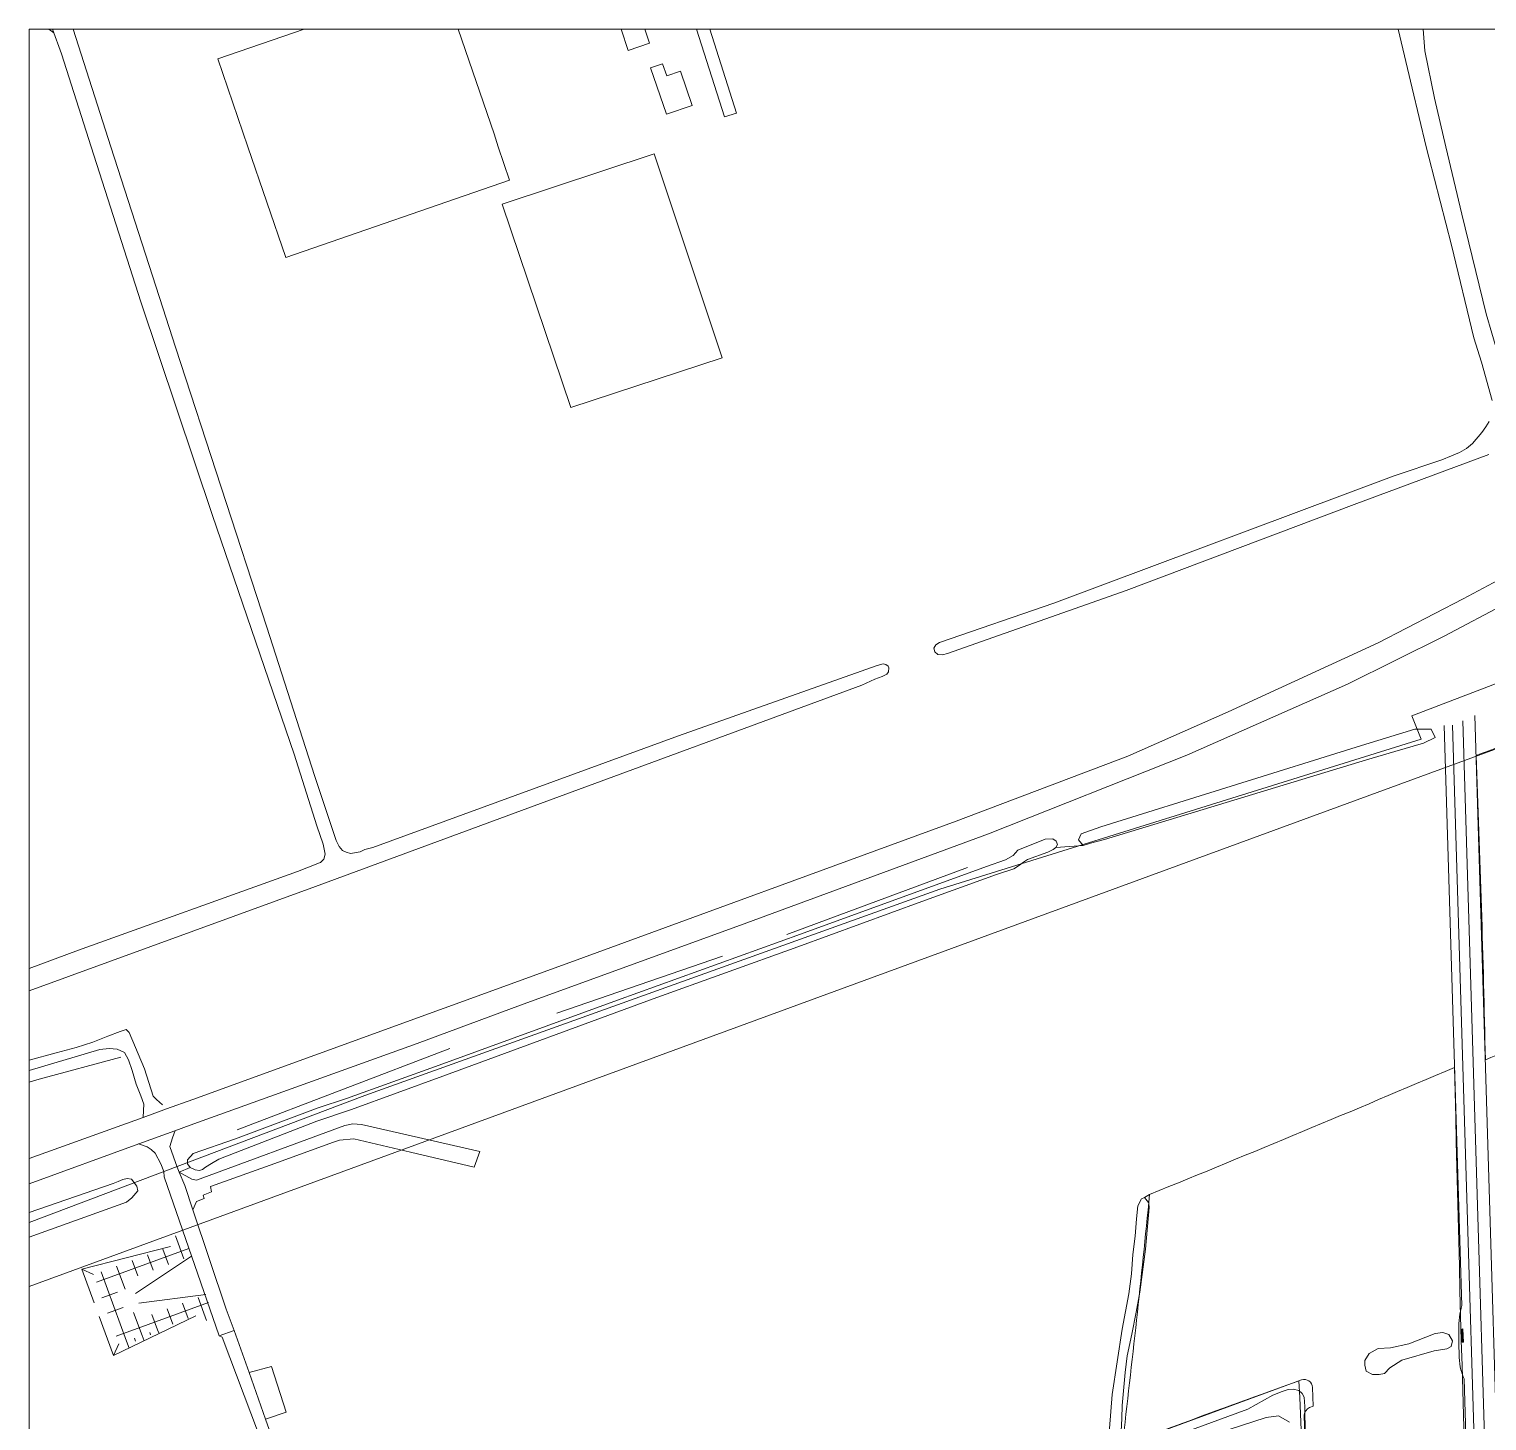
# Model space of a CAD drawing. Header units: millimetres. Extents: x 111563 to 112628, y 522776 to 523529.
# Drawn here: x 111564.2 to 111919.6, y 523189.4 to 523528.7 of the extents above; entities that cross this region are included whole.
import ezdxf

# ---------------------------------------------------------------- set-up
doc = ezdxf.new("R2010")
doc.units = ezdxf.units.MM
for name, color, linetype, lineweight, true_color in [('B01 hoofdgebouw', 253, 'Continuous', 0, 0xadadad), ('B02 bijgebouw', 253, 'Continuous', 0, 0xadadad), ('border', 18, 'Continuous', 0, 0x000000), ('FIELD L - hull', 18, 'Continuous', 0, 0x000000), ('FIELD M - hull', 18, 'Continuous', 0, 0x000000), ('FIELD W - hull', 18, 'Continuous', 0, 0x000000), ('KOP -ACHTERGROND', 47, 'Continuous', 0, 0x7f6f3f), ('Q05 bomenrij-groep', 3, 'Continuous', 0, 0x00ff00), ('T22 vlakafsluiter', 253, 'Continuous', 0, 0xadadad), ('V00 kant verhard', 253, 'Continuous', 0, 0xadadad), ('V01 kant gesl verh', 253, 'Continuous', 0, 0xadadad), ('V02 kant open verh', 253, 'Continuous', 0, 0xadadad), ('W00 kant water', 5, 'Continuous', 0, 0x0000ff)]:
    doc.layers.add(name, color=color, linetype=linetype, lineweight=lineweight, true_color=true_color)

msp = doc.modelspace()

# ---------------------------------------------------------------- hatches: boundary and pattern name
at = {"layer": 'FIELD L - hull'}
h = msp.add_hatch(dxfattribs=at)
h.set_pattern_fill('AR-B816', color=256, scale=1000, style=0)
edge = h.paths.add_edge_path(flags=0)
edge.add_arc((115664.28675, 524695.47183), 3959.97656, 199.72509377, 200.72509377)
edge.add_arc((112896.82943, 520916.23583), 2555.54681, 111.49167884, 112.49167884)
edge.add_arc((107665.92197, 523185.98525), 4254.26709, 1.23118952, 2.23118952)
edge.add_arc((111506.36672, 524484.36097), 1204.86995, 289.9244782, 290.9244782)
at = {"layer": 'FIELD M - hull'}
h = msp.add_hatch(dxfattribs=at)
h.set_pattern_fill('AR-B816', color=256, scale=1000, style=0)
edge = h.paths.add_edge_path(flags=0)
edge.add_arc((110100.51267, 527519.9156), 4614.66426, 292.10933608, 293.10933608)
edge.add_arc((123015.50456, 523514.18184), 11106.36026, 181.231189522, 182.231189522)
edge.add_arc((112529.80807, 520862.93676), 2301.77312, 105.42566029, 106.42566029)
edge.add_arc((104523.25818, 522837.89974), 7359.36025, 1.813286739, 2.813286739)
edge.add_arc((112756.48119, 520724.35128), 2627.47675, 109.63104808, 110.63104808)
edge.add_arc((108324.44089, 523595.83033), 3530.43389, 353.29007518, 354.29007518)
at = {"layer": 'FIELD W - hull'}
h = msp.add_hatch(dxfattribs=at)
h.set_pattern_fill('AR-B816', color=256, scale=1000, style=0)
edge = h.paths.add_edge_path(flags=0)
edge.add_arc((112003.6636, 523380.94983), 235.05998, 234.8021657, 235.8021657)
edge.add_arc((119353.89098, 523392.19037), 7485.16917, 181.574430715, 182.574430715)
edge.add_arc((115511.43157, 512811.50529), 10870.30671, 109.536752836, 110.536752836)
edge.add_arc((111575.81362, 522917.07557), 142.82966, 31.1578188, 32.1578188)
edge.add_arc((105054.2858, 520670.64764), 7036.75004, 19.271552617, 20.271552617)
edge.add_arc((111519.4124, 523179.84015), 153.29693, 332.3374589, 333.3374589)
edge.add_arc((111569.39683, 523212.76772), 133.856, 310.5445696, 311.5445696)
edge.add_arc((107392.6406, 535182.77648), 12801.72952, 289.46308754, 290.46308754)
at = {"layer": 'V00 kant verhard'}
h = msp.add_hatch(dxfattribs=at)
h.set_pattern_fill('AR-B816', color=256, scale=1000, style=0)
h.paths.add_polyline_path([(112627.903, 523527.23764), (112530.566, 523523.343), (112470.508, 523521.339), (112250.136, 523512.538), (112232.138, 523511.372), (112209.07328, 523507.80812), (112176.04435, 523497.34878), (112145.45738, 523486.9362), (112122.02906, 523478.47597), (112101.34175, 523473.3585), (112096.16551, 523474.12131), (112091.60479, 523475.87283), (112087.37467, 523477.0117), (112082.33108, 523477.49979), (112075.33512, 523476.52361), (112069.82603, 523473.93854), (112065.98458, 523469.41919), (112063.95088, 523464.22194), (112062.03015, 523460.26751), (112059.65749, 523458.2338), (112053.10443, 523454.95727), (112045.08258, 523450.5509), (112027.90905, 523442.75502), (111977.74425, 523423.88673), (111968.472, 523419.474), (111943.43, 523405.653), (111913.759, 523389.75), (111893.101, 523379.078), (111856.481, 523362.188), (111832.057, 523351.451), (111790.216, 523335.613), (111696.025, 523301.114), (111604.124, 523267.735), (111597.716, 523265.419), (111592.013, 523263.358), (111564.203, 523253.30553), (111564.203, 523247.16755), (111590.937, 523256.883), (111599.753, 523260.087), (111603.433, 523261.424), (111658.83, 523281.405), (111683.966, 523290.714), (111739.147, 523310.825), (111798.108, 523332.5), (111846.428, 523351.628), (111885.622, 523369.01), (111909.176, 523380.637), (111924.485, 523388.786), (111939.759, 523397.227), (111968.801, 523413.129), (111979.6449, 523418.82803), (111994.69434, 523424.38683), (112031.30108, 523438.35163), (112044.31681, 523441.87672), (112056.51906, 523444.58833), (112063.29809, 523445.67298), (112068.04341, 523445.67298), (112071.29734, 523443.91043), (112076.58498, 523442.0123), (112081.02294, 523439.58514), (112084.68445, 523434.41979), (112090.37287, 523423.6968), (112094.68823, 523414.86994), (112101.19079, 523416.84175), (112098.47918, 523426.55835), (112095.31473, 523437.86306), (112094.18489, 523441.0266), (112094.07191, 523443.73821), (112094.97578, 523445.88491), (112098.5511, 523451.47965), (112100.07368, 523456.16576), (112101.31598, 523458.78113), (112104.06211, 523461.33111), (112109.89617, 523464.04662), (112138.20538, 523476.54172), (112193.45716, 523496.84626), (112211.80659, 523502.14627), (112241.433, 523506.322), (112270.728, 523507.824), (112491.463, 523516.319), (112537.339, 523518.279), (112627.903, 523521.60036)], flags=0)
edge = h.paths.add_edge_path(flags=0)
edge.add_arc((112082.02378, 523459.1117), 13.84051, 0, 360)
h = msp.add_hatch(dxfattribs=at)
h.set_pattern_fill('AR-B816', color=256, scale=1000, style=0)
h.paths.add_polyline_path([(111726.85863, 523528.655), (111730.10118, 523528.655), (111736.621, 523508.198), (111733.75, 523507.249)], flags=0)
h = msp.add_hatch(dxfattribs=at)
h.set_pattern_fill('AR-B816', color=256, scale=1000, style=0)
h.paths.add_polyline_path([(111624.105, 523252.143), (111608.45, 523246.476), (111608.634, 523245.234), (111606.644, 523244.373), (111606.906, 523243.615), (111605.002, 523242.863), (111604.107, 523240.803), (111600.774, 523250.038), (111603.83, 523248.262), (111604.997, 523248.089), (111641.131, 523261.396), (111643.12, 523261.785), (111645.195, 523261.586), (111674.035, 523255.043), (111672.727, 523251.186), (111657.175, 523254.902), (111643.355, 523258.135), (111639.825, 523257.77), (111638.13, 523257.22)], flags=0)
h = msp.add_hatch(dxfattribs=at)
h.set_pattern_fill('AR-B816', color=256, scale=1000, style=0)
h.paths.add_polyline_path([(111617.811, 523201.145), (111623.269, 523202.66), (111626.82, 523191.465), (111621.831, 523189.813)], flags=0)
at = {"layer": 'V01 kant gesl verh'}
h = msp.add_hatch(dxfattribs=at)
h.set_pattern_fill('AR-B816', color=256, scale=1000, style=0)
h.paths.add_polyline_path([(111597.058, 523250.191), (111597.115, 523248.841), (111610.536, 523210.107), (111614.174, 523211.397), (111612.209, 523216.574), (111604.107, 523240.803), (111602.119, 523246.748), (111600.774, 523250.038), (111600.284, 523251.237), (111598.524, 523256.224), (111599.15, 523258.361), (111599.769, 523260.133), (111590.879, 523256.904), (111592.971, 523256.153), (111593.987, 523255.526), (111594.894, 523254.641), (111596.283, 523252.078)], flags=0)
at = {"layer": 'V02 kant open verh'}
h = msp.add_hatch(dxfattribs=at)
h.set_pattern_fill('AR-B816', color=256, scale=1000, style=0)
h.paths.add_polyline_path([(111583.345, 523283.187), (111586.397, 523284.331), (111587.844, 523284.756), (111588.552, 523284.047), (111592.36, 523275.211), (111594.426, 523268.54), (111595.266, 523267.714), (111596.7, 523266.447), (111592.018, 523263.44), (111592.194, 523266.612), (111591.464, 523268.623), (111590.331, 523271.461), (111589.334, 523274.775), (111588.416, 523277.431), (111587.409, 523279.157), (111585.632, 523280.005), (111583.719, 523280.184), (111581.442, 523279.882), (111564.203, 523274.7656), (111564.203, 523277.29922), (111570.748, 523279.085), (111575.674, 523280.431), (111579.734, 523281.702)], flags=0)
at = {"layer": 'W00 kant water'}
h = msp.add_hatch(dxfattribs=at)
h.set_pattern_fill('AR-B816', color=256, scale=1000, style=0)
h.paths.add_polyline_path([(111574.91597, 523528.655), (111584.145, 523500), (111596.797, 523460.717), (111599.886, 523451.126), (111622.142, 523382.884), (111633.805, 523346.676), (111639.041, 523330.855), (111639.769, 523329.422), (111640.569, 523328.435), (111641.444, 523327.998), (111642.568, 523327.718), (111644.863, 523328.118), (111646.042, 523328.674), (111647.975, 523329.135), (111722.524, 523356.376), (111770.899, 523373.559), (111772.376, 523373.921), (111773.035, 523373.807), (111773.598, 523373.378), (111773.801, 523372.92), (111773.712, 523371.99), (111773.256, 523371.401), (111772.185, 523370.806), (111770.332, 523370.177), (111767.179, 523368.702), (111687.316, 523339.329), (111633.979, 523319.675), (111564.203, 523294.1837), (111564.203, 523299.61992), (111576.257, 523304.132), (111629.64, 523323.279), (111634.948, 523325.397), (111635.201, 523325.517), (111636.016, 523326.326), (111636.388, 523327.557), (111635.876, 523329.98), (111634.331, 523334.4), (111628.816, 523351.929), (111625.744, 523360.934), (111608.907, 523410.118), (111591.459, 523462.154), (111579.34, 523500), (111572.088, 523522.645), (111569.86168, 523528.655)], flags=0)
h = msp.add_hatch(dxfattribs=at)
h.set_pattern_fill('AR-B816', color=256, scale=1000, style=0)
h.paths.add_polyline_path([(111897.94137, 523528.655), (111904.06071, 523528.655), (111904.445, 523523.333), (111906.786, 523511.835), (111909.577, 523500), (111913.453, 523483.559), (111919.367, 523459.282), (111923.513, 523445.144), (111925.706, 523438.777), (111926.452, 523436.13), (111926.835, 523433.981), (111927.16, 523432.01), (111927.272, 523430.274), (111926.45, 523428.959), (111924.83, 523427.564), (111922.606, 523426.193), (111920.041, 523424.945), (111887.199, 523412.734), (111831.625, 523391.819), (111788.102, 523376.41), (111786.893, 523376.11), (111785.713, 523376.236), (111785.003, 523376.84), (111784.774, 523377.762), (111785.272, 523378.563), (111786.091, 523379.091), (111814, 523388.718), (111896.988, 523419.733), (111908.617, 523423.623), (111910.915, 523424.617), (111912.877, 523425.452), (111914.561, 523426.44), (111916.062, 523427.65), (111918.331, 523430.316), (111919.273, 523431.675), (111920.106, 523433.02), (111920.693, 523434.751), (111920.857, 523438.086), (111918.296, 523447.471), (111916.416, 523453.393), (111910.953, 523475.954), (111905.418, 523497.454), (111904.802, 523500), (111901.358, 523514.239)], flags=0)
h = msp.add_hatch(dxfattribs=at)
h.set_pattern_fill('AR-B816', color=256, scale=1000, style=0)
h.paths.add_polyline_path([(111890.24, 523350.492), (111897.117, 523352.569), (111904.118, 523354.597), (111907, 523356), (111906, 523358), (111902, 523358), (111889, 523354), (111825.49508, 523334.18575), (111820.63394, 523332.4515), (111820, 523331), (111821.179, 523329.643), (111822.953, 523330.199), (111826.386, 523331.116)], flags=0)
h = msp.add_hatch(dxfattribs=at)
h.set_pattern_fill('AR-B816', color=256, scale=1000, style=0)
h.paths.add_polyline_path([(111890.24, 523350.492), (111897.117, 523352.569), (111904.118, 523354.597), (111907, 523356), (111907.036, 523356.942), (111904.24, 523355.621), (111890.697, 523351.089), (111825.935, 523331.737), (111821.506, 523330.533), (111820.405, 523330.07), (111821.179, 523329.643), (111822.953, 523330.199), (111826.386, 523331.116)], flags=0)
h = msp.add_hatch(dxfattribs=at)
h.set_pattern_fill('AR-B816', color=256, scale=1000, style=0)
h.paths.add_polyline_path([(111664.131, 523276.106), (111641.559, 523268.001), (111634.683, 523265.688), (111614.518, 523258.145), (111604.208, 523254.516), (111602.803, 523252.992), (111602.803, 523252.065), (111603.427, 523251.123), (111604.669, 523250.538), (111605.754, 523250.393), (111606.474, 523250.694), (111607.231, 523251.245), (111608.689, 523252.138), (111610.442, 523253.171), (111634.359, 523262.446), (111642.746, 523265.306), (111665.033, 523273.442), (111716.322, 523292.248), (111751.623, 523304.963), (111781.813, 523315.97), (111800.024, 523322.599), (111804.249, 523323.985), (111805.6, 523324.812), (111806.621, 523325.542), (111807.604, 523326.229), (111812.573, 523327.985), (111813.8, 523328.644), (111814.513, 523329.181), (111814.865, 523329.919), (111814.578, 523330.685), (111813.73, 523331.255), (111811.907, 523331.211), (111805.234, 523328.489), (111804.047, 523327.194), (111802.218, 523326.183), (111797.57, 523324.519), (111752.264, 523308.028), (111707.593, 523291.939)], flags=0)
h = msp.add_hatch(dxfattribs=at)
h.set_pattern_fill('AR-B816', color=256, scale=1000, style=0)
h.paths.add_polyline_path([(111564.203, 523240.18101), (111564.203, 523234.19514), (111587.904, 523242.719), (111589.219, 523243.751), (111590.679, 523245.431), (111590.492, 523246.566), (111589.168, 523248.335), (111588.135, 523248.478), (111587.019, 523248.197), (111585.936, 523247.763), (111584.668, 523247.204)], flags=0)
h = msp.add_hatch(dxfattribs=at)
h.set_pattern_fill('AR-B816', color=256, scale=1000, style=0)
h.paths.add_polyline_path([(111564.203, 523087.33283), (111641.845, 523114.927), (111654.727, 523119.478), (111708.352, 523138.424), (111766.612, 523158.829), (111807.055, 523173.017), (111818.066, 523175.869), (111821.941, 523176.77), (111824.387, 523177.834), (111826.004, 523179.317), (111826.888, 523181.344), (111827.268, 523183.376), (111828.188, 523195.833), (111830.628, 523211.697), (111832.273, 523220.324), (111832.959, 523225.256), (111833.274, 523229.936), (111833.824, 523234.391), (111834.17, 523238.622), (111834.457, 523241.808), (111835.396, 523243.5), (111836.123, 523243.868), (111837.074, 523242.618), (111837.125, 523242.372), (111837.27, 523241.41), (111836.329, 523231.235), (111834.986, 523220.768), (111834.072, 523215.883), (111832.991, 523210.481), (111831.865, 523205.201), (111831.35, 523201.135), (111830.974, 523196.722), (111830.673, 523193.157), (111830.542, 523189.915), (111830.446, 523186.871), (111830.355, 523184.035), (111830.36441, 523182.70612), (111830.68942, 523182.09489), (111831.45208, 523181.90422), (111832, 523182), (111834.3085, 523182.79532), (111845.14254, 523186.31506), (111861.26492, 523192.25339), (111867.39609, 523195.64743), (111869.62958, 523196.5452), (111871.16237, 523197.02694), (111872.34481, 523197.09263), (111873.72432, 523196.74228), (111874.55641, 523196.06347), (111875.03814, 523195.18759), (111875.18967, 523192.8595), (111875.21157, 523191.04205), (111876.56682, 523139.36115), (111879, 523078), (111879.38888, 523063.02193), (111879, 523062), (111878.17176, 523061.36967), (111876.46905, 523061.29399), (111875.71228, 523061.71021), (111875.56093, 523062.50481), (111875.37174, 523065.79672), (111875.23389, 523083.32228), (111873.44422, 523129.04004), (111871.65456, 523175.73397), (111871.44758, 523189.0727), (111868.73597, 523190.56409), (111865.7532, 523190.15734), (111841.48428, 523182.29367), (111824.01, 523174.786), (111820.99, 523173.928), (111817.357, 523173.308), (111799.689, 523168.577), (111763.25, 523156.187), (111708.427, 523136.245), (111657.769, 523118.552), (111656.752, 523118.007), (111655.174, 523116.632), (111654.065, 523114.616), (111653.96496, 523112.81332), (111654.22043, 523111.17104), (111655.018, 523109.132), (111684.03, 523029.871), (111681.749, 523028.73), (111668.443, 523064.704), (111652.356, 523108.198), (111651.58867, 523109.89048), (111650, 523112), (111648.365, 523113.111), (111647.02, 523113.506), (111645.052, 523113.286), (111612.441, 523101.866), (111570.211, 523087.182), (111564.203, 523085.1219)], flags=0)
h = msp.add_hatch(dxfattribs=at)
h.set_pattern_fill('AR-B816', color=256, scale=1000, style=0)
h.paths.add_polyline_path([(111898.81819, 523204.21434), (111895.89693, 523202.28292), (111894.58924, 523200.92075), (111893.28156, 523200.64832), (111891.64696, 523200.64832), (111890.12133, 523201.5201), (111889.80901, 523202.99208), (111889.82725, 523204.06869), (111890.8905, 523205.77522), (111893.08511, 523206.98604), (111896.07128, 523207.16494), (111900.58279, 523208.1457), (111906.95774, 523210.67388), (111908.86478, 523210.94632), (111910.28144, 523210.45594), (111911.20771, 523208.87582), (111910.8263, 523207.51365), (111909.79105, 523206.96878), (111906.7398, 523206.42391)], flags=0)

# ---------------------------------------------------------------- linework, layer by layer
at = {"layer": 'B01 hoofdgebouw', "linetype": 'Continuous', "lineweight": 0}
for p, q in [((111708.4898, 523528.655), (111710.249, 523523.489)), ((111715.457, 523525.262), (111714.30165, 523528.655)), ((111710.249, 523523.489), (111715.457, 523525.262))]:
    msp.add_line(p, q, dxfattribs=at)
msp.add_lwpolyline([(111725.842, 523510.072), (111719.564, 523507.922), (111715.696, 523519.216), (111718.631, 523520.221), (111719.652, 523517.24), (111722.995, 523518.385), (111725.842, 523510.072)], dxfattribs=at)
at = {"layer": 'B02 bijgebouw', "linetype": 'Continuous', "lineweight": 0}
for p, q in [((111631.277, 523528.655), (111610.164, 523521.44)), ((111668.8167, 523528.655), (111677.544, 523503.118)), ((111610.164, 523521.44), (111617.509, 523500)), ((111677.544, 523503.118), (111678.576, 523500))]:
    msp.add_line(p, q, dxfattribs=at)
for points in [[(111678.576, 523500), (111681.291, 523491.803), (111626.749, 523473.028), (111617.509, 523500)], [(111716.562, 523498.279), (111733.113, 523448.509), (111696.219, 523436.424), (111679.525, 523485.963), (111716.562, 523498.279)]]:
    msp.add_lwpolyline(points, dxfattribs=at)
at = {"layer": 'border'}
for p, q in [((112627.903, 523528.655), (111564.203, 523528.655)), ((111564.203, 523528.655), (111564.203, 523396.55553)), ((111564.203, 523396.55553), (111564.203, 522776.255))]:
    msp.add_line(p, q, dxfattribs=at)
at = {"layer": 'FIELD L - hull'}
msp.add_lwpolyline([(111936.67046, 523358.9498, 0.004363351), (111960.56372, 523294.09748, 0.004363351), (111919.20691, 523277.39523, 0.004363351), (111916.96379, 523351.61137, 0.004363351)], format="xyb", close=True, dxfattribs=at)
at = {"layer": 'FIELD M - hull'}
msp.add_lwpolyline([(111837.358, 523244.58, 0.004363351), (111911.70836, 523275.54328, 0.004363351), (111917.56434, 523081.79167, 0.004363351), (111878.93323, 523070.7686, 0.004363351), (111873.74881, 523199.10736, 0.004363351), (111830.6928, 523183.32464, 0.004363351)], format="xyb", close=True, dxfattribs=at)
at = {"layer": 'KOP -ACHTERGROND'}
for p, q in [((111925.48343, 523370.50819), (111901.28511, 523361.27879)), ((111564.203, 523222.13295), (111941.5634, 523360.45916)), ((111901.28511, 523361.27879), (111903.50985, 523355.55735)), ((111903.50985, 523355.55735), (111786.24568, 523319.03398)), ((111786.24568, 523319.03398), (111645.99962, 523268.66574)), ((111645.99962, 523268.66574), (111564.203, 523237.75992)), ((111913.72751, 523211.77914), (111913.4277, 523211.76856)), ((111913.4277, 523211.76856), (111913.54058, 523208.57055)), ((111913.57761, 523211.77385), (111913.69048, 523208.57584)), ((111913.72751, 523211.77914), (111913.84039, 523208.58114)), ((111913.84039, 523208.58114), (111913.54058, 523208.57055))]:
    msp.add_line(p, q, dxfattribs=at)
for points in [[(111922.71542, 523062.0008), (111913.707, 523360.06224)], [(111925.67379, 523063.43116), (111916.66901, 523361.36442)], [(111913.46536, 523217.41116), (111909.18913, 523358.89493)], [(111920.18187, 523061.42558), (111911.18929, 523358.95538)], [(111598.67237, 523231.91301), (111577.04229, 523226.35302)], [(111599.86204, 523234.47864), (111601.92705, 523228.84519)], [(111603.11653, 523231.41134), (111580.58274, 523223.1513)], [(111590.65958, 523224.71673), (111589.28291, 523228.47236)], [(111590.09663, 523220.44138), (111603.80506, 523229.53301)], [(111594.4154, 523226.09288), (111593.03873, 523229.84852)], [(111596.79455, 523231.22467), (111598.17123, 523227.46904)], [(111580.05432, 523218.13606), (111577.04229, 523226.35302)], [(111579.89364, 523225.0312), (111577.04229, 523226.35302)], [(111581.77145, 523225.71954), (111587.96649, 523208.81919)], [(111587.59209, 523221.46276), (111585.52708, 523227.09621)], [(111585.71428, 523220.77443), (111581.95865, 523219.39775)], [(111585.40033, 523210.00867), (111607.93412, 523218.26872)], [(111607.24579, 523220.14653), (111590.95705, 523218.09411)], [(111601.61234, 523218.08152), (111602.98901, 523214.32589)], [(111607.43298, 523213.82475), (111605.36797, 523219.4582)], [(111584.76703, 523205.27958), (111581.27114, 523214.81652)], [(111587.09095, 523217.01879), (111583.33532, 523215.64212)], [(111604.86683, 523215.01423), (111584.76703, 523205.27958)], [(111591.72212, 523210.19587), (111589.65711, 523215.82931)], [(111594.10107, 523215.32817), (111595.47775, 523211.57254)], [(111599.23338, 523212.94922), (111597.85671, 523216.70485)], [(111593.59993, 523210.8842), (111593.80554, 523210.3233)], [(111595.47775, 523211.57254), (111595.91147, 523210.67701)], [(111586.08867, 523208.13086), (111584.76703, 523205.27958)], [(111587.96649, 523208.81919), (111588.58599, 523207.12916)], [(111589.8443, 523209.50753), (111590.10803, 523208.78808)], [(111591.72212, 523210.19587), (111592.20395, 523208.8814)], [(111918.21176, 523060.37131), (111914.00334, 523199.61134)]]:
    msp.add_lwpolyline(points, dxfattribs=at)
msp.add_lwpolyline([(111826.99396, 523181.99405), (111827.00564, 523181.97306), (111830.17434, 523183.13459), (111830.17434, 523183.13459), (111874.38323, 523199.33992, -0.511725075), (111877.07066, 523197.52252), (111877.20975, 523192.92054), (111876.36583, 523192.61119, 0.323576594), (111875.05521, 523190.66872), (111879.217, 523061.99507, -0.264037581), (111878.29823, 523060.2472)], format="xyb", dxfattribs=at)
msp.add_open_spline([(111914.00334, 523199.61134), (111913.6343, 523200.58977), (111912.90865, 523202.5137), (111912.79, 523205.59331), (111912.70887, 523208.60293), (111912.72698, 523211.62327), (111912.73345, 523214.64149), (111913.24585, 523216.58053), (111913.49918, 523217.53917)], degree=3, dxfattribs=at)
at = {"layer": 'Q05 bomenrij-groep', "linetype": 'Continuous', "lineweight": 0}
for p, q in [((111748.887, 523307.941), (111792.932, 523324.318)), ((111692.812, 523288.799), (111733.227, 523302.665)), ((111566.67, 523272.695), (111586.592, 523278.051)), ((111614.938, 523260.338), (111666.733, 523280.177)), ((111564.203, 523271.946), (111566.67, 523272.695))]:
    msp.add_line(p, q, dxfattribs=at)
at = {"layer": 'T22 vlakafsluiter', "linetype": 'Continuous', "lineweight": 0}
for p, q in [((111821.179, 523329.643), (111814.513, 523329.181)), ((111603.427, 523251.123), (111600.774, 523250.038)), ((111837.358, 523244.58), (111836.123, 523243.868))]:
    msp.add_line(p, q, dxfattribs=at)
at = {"layer": 'V00 kant verhard', "linetype": 'Continuous', "lineweight": 0}
for p, q in [((111733.75, 523507.249), (111726.85863, 523528.655)), ((111730.10118, 523528.655), (111736.621, 523508.198)), ((111736.621, 523508.198), (111733.75, 523507.249)), ((111913.759, 523389.75), (111943.43, 523405.653)), ((111893.101, 523379.078), (111913.759, 523389.75)), ((111909.176, 523380.637), (111924.485, 523388.786)), ((111856.481, 523362.188), (111893.101, 523379.078)), ((111885.622, 523369.01), (111909.176, 523380.637)), ((111846.428, 523351.628), (111885.622, 523369.01)), ((111832.057, 523351.451), (111856.481, 523362.188)), ((111790.216, 523335.613), (111832.057, 523351.451)), ((111798.108, 523332.5), (111846.428, 523351.628)), ((111696.025, 523301.114), (111790.216, 523335.613)), ((111739.147, 523310.825), (111798.108, 523332.5)), ((111683.966, 523290.714), (111739.147, 523310.825)), ((111604.124, 523267.735), (111696.025, 523301.114)), ((111658.83, 523281.405), (111683.966, 523290.714)), ((111603.433, 523261.424), (111658.83, 523281.405)), ((111597.716, 523265.419), (111604.124, 523267.735)), ((111592.013, 523263.358), (111597.716, 523265.419)), ((111564.203, 523253.30553), (111592.013, 523263.358)), ((111599.753, 523260.087), (111603.433, 523261.424)), ((111564.203, 523247.16755), (111590.937, 523256.883)), ((111590.937, 523256.883), (111599.753, 523260.087))]:
    msp.add_line(p, q, dxfattribs=at)
for points in [[(111600.774, 523250.038), (111603.83, 523248.262), (111604.997, 523248.089), (111641.131, 523261.396), (111643.12, 523261.785), (111645.195, 523261.586), (111674.035, 523255.043), (111672.727, 523251.186), (111657.175, 523254.902), (111643.355, 523258.135), (111639.825, 523257.77), (111638.13, 523257.22), (111624.105, 523252.143)], [(111624.105, 523252.143), (111608.45, 523246.476), (111608.634, 523245.234), (111606.644, 523244.373), (111606.906, 523243.615), (111605.002, 523242.863), (111604.107, 523240.803)], [(111617.811, 523201.145), (111623.269, 523202.66), (111626.82, 523191.465), (111621.831, 523189.813)]]:
    msp.add_lwpolyline(points, dxfattribs=at)
at = {"layer": 'V01 kant gesl verh', "linetype": 'Continuous', "lineweight": 0}
for p, q in [((111600.774, 523250.038), (111600.284, 523251.237)), ((111610.536, 523210.107), (111614.174, 523211.397))]:
    msp.add_line(p, q, dxfattribs=at)
for points in [[(111597.058, 523250.191), (111597.115, 523248.841), (111610.536, 523210.107)], [(111604.107, 523240.803), (111602.119, 523246.748), (111600.774, 523250.038)], [(111614.174, 523211.397), (111612.209, 523216.574), (111604.107, 523240.803)]]:
    msp.add_lwpolyline(points, dxfattribs=at)
at = {"layer": 'V02 kant open verh', "linetype": 'Continuous', "lineweight": 0}
for p, q in [((111575.674, 523280.431), (111579.734, 523281.702)), ((111579.734, 523281.702), (111583.345, 523283.187)), ((111583.345, 523283.187), (111586.397, 523284.331)), ((111586.397, 523284.331), (111587.844, 523284.756)), ((111587.844, 523284.756), (111588.552, 523284.047)), ((111588.552, 523284.047), (111592.36, 523275.211)), ((111564.203, 523274.7656), (111581.442, 523279.882)), ((111564.203, 523277.29922), (111570.748, 523279.085)), ((111570.748, 523279.085), (111575.674, 523280.431)), ((111581.442, 523279.882), (111583.719, 523280.184)), ((111583.719, 523280.184), (111585.632, 523280.005)), ((111585.632, 523280.005), (111587.409, 523279.157)), ((111587.409, 523279.157), (111588.416, 523277.431)), ((111588.416, 523277.431), (111589.334, 523274.775)), ((111589.334, 523274.775), (111590.331, 523271.461)), ((111592.36, 523275.211), (111594.426, 523268.54)), ((111590.331, 523271.461), (111591.464, 523268.623)), ((111591.464, 523268.623), (111592.194, 523266.612)), ((111594.426, 523268.54), (111595.266, 523267.714)), ((111595.266, 523267.714), (111596.7, 523266.447)), ((111592.194, 523266.612), (111592.018, 523263.44)), ((111614.174, 523211.397), (111617.811, 523201.145)), ((111617.811, 523201.145), (111621.831, 523189.813))]:
    msp.add_line(p, q, dxfattribs=at)
for points in [[(111600.284, 523251.237), (111598.524, 523256.224), (111599.15, 523258.361), (111599.769, 523260.133)], [(111590.879, 523256.904), (111592.971, 523256.153), (111593.987, 523255.526), (111594.894, 523254.641), (111596.283, 523252.078), (111597.058, 523250.191)], [(111610.536, 523210.107), (111611.237, 523209.821), (111623.58, 523177.054), (111623.847, 523174.579), (111623.204, 523172.448), (111622.445, 523170.43), (111621.995, 523168.982), (111622.475, 523168.127), (111623.223, 523167.824), (111623.854, 523167.387), (111624.553, 523165.143), (111627.657, 523166.53), (111628.618, 523166.185), (111629.146, 523165.173)], [(111621.831, 523189.813), (111625.333, 523179.94), (111626.626, 523177.5), (111627.985, 523175.193), (111629.777, 523173.168), (111631.929, 523171.609), (111634.088, 523170.413), (111635.913, 523168.674)]]:
    msp.add_lwpolyline(points, dxfattribs=at)
at = {"layer": 'W00 kant water', "linetype": 'Continuous', "lineweight": 0}
msp.add_line((111570.181, 523527.793), (111569.008, 523528.655), dxfattribs=at)
for points in [[(111574.91597, 523528.655), (111584.145, 523500), (111596.797, 523460.717), (111599.886, 523451.126), (111622.142, 523382.884), (111633.805, 523346.676), (111639.041, 523330.855), (111639.769, 523329.422), (111640.569, 523328.435), (111641.444, 523327.998), (111642.568, 523327.718), (111644.863, 523328.118), (111646.042, 523328.674), (111647.975, 523329.135), (111722.524, 523356.376), (111770.899, 523373.559), (111772.376, 523373.921), (111773.035, 523373.807), (111773.598, 523373.378), (111773.801, 523372.92), (111773.712, 523371.99), (111773.256, 523371.401), (111772.185, 523370.806), (111770.332, 523370.177), (111767.179, 523368.702), (111687.316, 523339.329), (111633.979, 523319.675), (111564.203, 523294.1837)], [(111564.203, 523299.61992), (111576.257, 523304.132), (111629.64, 523323.279), (111634.948, 523325.397), (111635.201, 523325.517), (111636.016, 523326.326), (111636.388, 523327.557), (111635.876, 523329.98), (111634.331, 523334.4), (111628.816, 523351.929), (111625.744, 523360.934), (111608.907, 523410.118), (111591.459, 523462.154), (111579.34, 523500), (111572.088, 523522.645), (111569.86168, 523528.655)], [(111920.857, 523438.086), (111918.296, 523447.471), (111916.416, 523453.393), (111910.953, 523475.954), (111905.418, 523497.454), (111904.802, 523500), (111901.358, 523514.239), (111897.94137, 523528.655)], [(111904.06071, 523528.655), (111904.445, 523523.333), (111906.786, 523511.835), (111909.577, 523500), (111913.453, 523483.559), (111919.367, 523459.282), (111923.513, 523445.144)], [(111920.041, 523424.945), (111887.199, 523412.734), (111831.625, 523391.819), (111788.102, 523376.41), (111786.893, 523376.11), (111785.713, 523376.236), (111785.003, 523376.84), (111784.774, 523377.762), (111785.272, 523378.563), (111786.091, 523379.091), (111814, 523388.718), (111896.988, 523419.733), (111908.617, 523423.623), (111910.915, 523424.617), (111912.877, 523425.452), (111914.561, 523426.44), (111916.062, 523427.65), (111918.331, 523430.316), (111919.273, 523431.675), (111920.106, 523433.02)], [(111890.24, 523350.492), (111897.117, 523352.569), (111904.118, 523354.597), (111907, 523356), (111906, 523358), (111902, 523358), (111889, 523354), (111825.49508, 523334.18575), (111820.63394, 523332.4515), (111820, 523331), (111821.179, 523329.643), (111822.953, 523330.199), (111826.386, 523331.116), (111890.24, 523350.492)], [(111664.131, 523276.106), (111641.559, 523268.001), (111634.683, 523265.688), (111614.518, 523258.145), (111604.208, 523254.516), (111602.803, 523252.992), (111602.803, 523252.065), (111603.427, 523251.123), (111604.669, 523250.538), (111605.754, 523250.393), (111606.474, 523250.694), (111607.231, 523251.245), (111608.689, 523252.138), (111610.442, 523253.171), (111634.359, 523262.446), (111642.746, 523265.306), (111665.033, 523273.442), (111716.322, 523292.248), (111751.623, 523304.963), (111781.813, 523315.97), (111800.024, 523322.599), (111804.249, 523323.985), (111805.6, 523324.812), (111806.621, 523325.542), (111807.604, 523326.229), (111812.573, 523327.985), (111813.8, 523328.644), (111814.513, 523329.181), (111814.865, 523329.919), (111814.578, 523330.685), (111813.73, 523331.255), (111811.907, 523331.211), (111805.234, 523328.489), (111804.047, 523327.194), (111802.218, 523326.183), (111797.57, 523324.519), (111752.264, 523308.028), (111707.593, 523291.939), (111664.131, 523276.106)], [(111564.203, 523240.18101), (111584.668, 523247.204), (111585.936, 523247.763), (111587.019, 523248.197), (111588.135, 523248.478), (111589.168, 523248.335), (111590.492, 523246.566), (111590.679, 523245.431), (111589.219, 523243.751), (111587.904, 523242.719), (111564.203, 523234.19514)], [(111827.268, 523183.376), (111828.188, 523195.833), (111830.628, 523211.697), (111832.273, 523220.324), (111832.959, 523225.256), (111833.274, 523229.936), (111833.824, 523234.391), (111834.17, 523238.622), (111834.457, 523241.808), (111835.396, 523243.5), (111836.123, 523243.868), (111837.074, 523242.618), (111837.125, 523242.372), (111837.27, 523241.41), (111836.329, 523231.235), (111834.986, 523220.768), (111834.072, 523215.883), (111832.991, 523210.481), (111831.865, 523205.201), (111831.35, 523201.135), (111830.974, 523196.722), (111830.673, 523193.157), (111830.542, 523189.915), (111830.446, 523186.871)], [(111845.14254, 523186.31506), (111861.26492, 523192.25339), (111867.39609, 523195.64743), (111869.62958, 523196.5452), (111871.16237, 523197.02694), (111872.34481, 523197.09263), (111873.72432, 523196.74228), (111874.55641, 523196.06347), (111875.03814, 523195.18759), (111875.18967, 523192.8595), (111875.21157, 523191.04205), (111876.56682, 523139.36115)], [(111871.44758, 523189.0727), (111868.73597, 523190.56409), (111865.7532, 523190.15734), (111841.48428, 523182.29367)]]:
    msp.add_lwpolyline(points, dxfattribs=at)
at = {"layer": 'W00 kant water'}
msp.add_lwpolyline([(111898.81819, 523204.21434), (111895.89693, 523202.28292), (111894.58924, 523200.92075), (111893.28156, 523200.64832), (111891.64696, 523200.64832), (111890.12133, 523201.5201), (111889.80901, 523202.99208), (111889.82725, 523204.06869), (111890.8905, 523205.77522), (111893.08511, 523206.98604), (111896.07128, 523207.16494), (111900.58279, 523208.1457), (111906.95774, 523210.67388), (111908.86478, 523210.94632), (111910.28144, 523210.45594), (111911.20771, 523208.87582), (111910.8263, 523207.51365), (111909.79105, 523206.96878), (111906.7398, 523206.42391), (111898.81819, 523204.21434)], dxfattribs=at)

doc.saveas('drawing.dxf')
